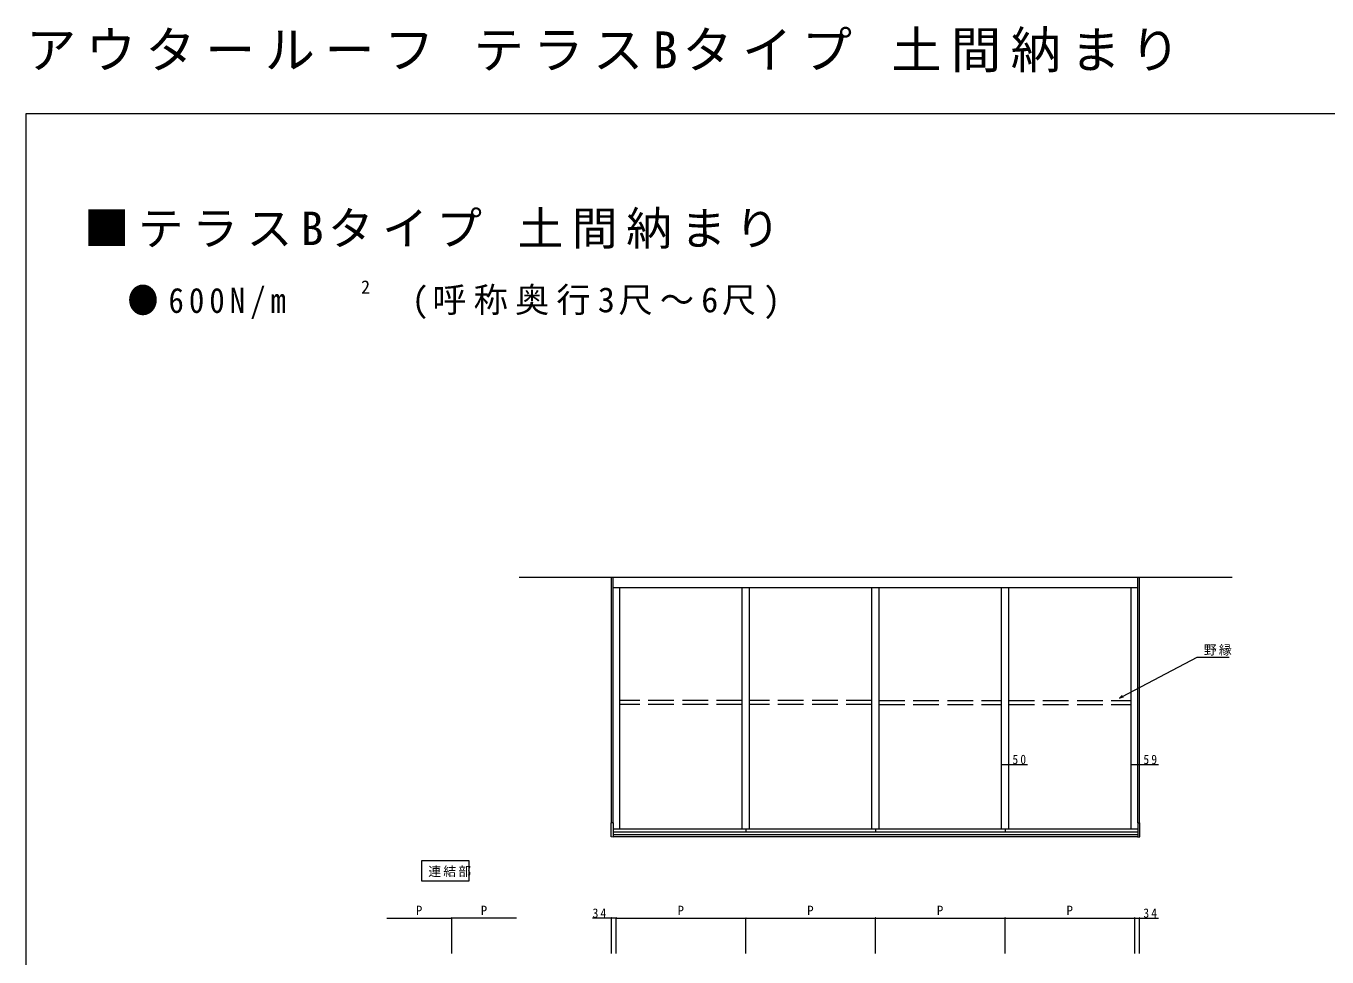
# Model space of a CAD drawing. Units: millimetres, scale not verified. Extents: x -7920 to 7920, y -12800 to 12773.
# Drawn here: x -7920 to 1211, y 6241 to 12773 of the extents above; entities that cross this region are included whole.
import ezdxf
from ezdxf.enums import TextEntityAlignment as Align

# ---------------------------------------------------------------- set-up
doc = ezdxf.new("R2010")
doc.units = ezdxf.units.MM
doc.header["$LTSCALE"] = 60
doc.linetypes.add('USER1', pattern=[4, 3, -1])
for name, color, linetype, lineweight in [('0-1_USER1', 7, 'Continuous', 18), ('0-2_YKK_ZWAK', 7, 'Continuous', 18), ('0-3_YKK_A1', 4, 'Continuous', 18), ('0-4_YKK_D', 6, 'Continuous', 18), ('0-5_YKK_Z1', 7, 'Continuous', 18)]:
    doc.layers.add(name, color=color, linetype=linetype, lineweight=lineweight)
doc.styles.add('ＭＳ ゴシック', font='')
doc.styles.get('ＭＳ ゴシック').set_extended_font_data('MS Gothic')

msp = doc.modelspace()

# ---------------------------------------------------------------- linework, layer by layer
at = {"layer": '0-1_USER1', "color": 3}
for p, q in [((-5141.47, 6918.2), (-4811.47, 6918.2)), ((-5141.47, 6774.2), (-5141.47, 6918.2)), ((-4811.47, 6918.2), (-4811.47, 6774.2)), ((-4811.47, 6774.2), (-5141.47, 6774.2))]:
    msp.add_line(p, q, dxfattribs=at)
at = {"layer": '0-2_YKK_ZWAK'}
for p, q in [((-7920, -12800), (-7920, 12160)), ((-7920, 12160), (7920, 12160))]:
    msp.add_line(p, q, dxfattribs=at)
at = {"layer": '0-3_YKK_A1'}
for p, q in [((-3811.82, 7181.63), (-3811.82, 8906.27)), ((-3799.32, 7181.88), (-3799.32, 8906.27)), ((-116.32, 7181.88), (-116.32, 8906.27)), ((-103.82, 7181.63), (-103.82, 8906.27)), ((-3799.32, 8833.43), (-116.32, 8833.43)), ((-3752.82, 7139.37), (-3752.82, 8833.43)), ((-2892.82, 7139.37), (-2892.82, 8833.43)), ((-2842.82, 7139.37), (-2842.82, 8833.43)), ((-1982.82, 7139.37), (-1982.82, 8833.43)), ((-1932.82, 7139.37), (-1932.82, 8833.43)), ((-1072.82, 7139.37), (-1072.82, 8833.43)), ((-1022.82, 7139.37), (-1022.82, 8833.43)), ((-162.82, 7139.37), (-162.82, 8833.43)), ((-3799.32, 7181.88), (-3799.32, 7441.22)), ((-162.82, 7139.37), (-162.82, 7441.22)), ((-116.32, 7181.88), (-116.32, 7441.22)), ((-103.82, 7181.63), (-103.82, 7441.22)), ((-3813.32, 7180.28), (-3813.32, 7181.3)), ((-3813.32, 7083.44), (-3813.32, 7180.28)), ((-3798.82, 7181.89), (-3813.03, 7181.6)), ((-3798.82, 7181.89), (-3798.82, 7180.78)), ((-3798.82, 7180.78), (-3798.82, 7180.43)), ((-3798.82, 7180.43), (-3798.82, 7082.52)), ((-3798.82, 7139.37), (-116.82, 7139.37)), ((-2867.82, 7139.37), (-2867.82, 7118.06)), ((-1957.82, 7139.37), (-1957.82, 7118.06)), ((-1047.82, 7139.37), (-1047.82, 7118.06)), ((-116.82, 7181.89), (-116.82, 7180.78)), ((-116.82, 7181.89), (-102.62, 7181.6)), ((-116.82, 7180.78), (-116.82, 7180.43)), ((-116.82, 7180.43), (-116.82, 7082.52)), ((-102.32, 7180.28), (-102.32, 7181.3)), ((-102.32, 7083.44), (-102.32, 7180.28)), ((-3798.82, 7082.27), (-3813.04, 7083.14)), ((-3798.82, 7118.06), (-116.82, 7118.06)), ((-3798.82, 7101.27), (-116.82, 7101.27)), ((-3798.82, 7087.27), (-116.82, 7087.27)), ((-3798.82, 7086.27), (-116.82, 7086.27)), ((-116.82, 7084.77), (-3798.82, 7084.77)), ((-3798.82, 7082.52), (-3798.82, 7082.27)), ((-116.82, 7082.27), (-102.61, 7083.14)), ((-116.82, 7082.52), (-116.82, 7082.27))]:
    msp.add_line(p, q, dxfattribs=at)
at = {"layer": '0-3_YKK_A1', "linetype": 'USER1'}
for p, q in [((-2892.82, 8040.55), (-3752.82, 8040.55)), ((-1982.82, 8040.55), (-2842.82, 8040.55)), ((-1932.82, 8040.55), (-1072.82, 8040.55)), ((-1022.82, 8040.55), (-162.82, 8040.55)), ((-2892.82, 8011.52), (-3752.82, 8011.52)), ((-1982.82, 8011.52), (-2842.82, 8011.52)), ((-1932.82, 8011.52), (-1072.82, 8011.52)), ((-1022.82, 8011.52), (-162.82, 8011.52))]:
    msp.add_line(p, q, dxfattribs=at)
at = {"layer": '0-3_YKK_A1'}
for centre, start, end in [((-3813.02, 7181.3), 91.15842, 180), ((-102.62, 7181.3), 0, 88.84158), ((-3813.02, 7083.44), 180, 266.5), ((-102.62, 7083.44), 273.5, 0)]:
    msp.add_arc(centre, 0.3, start, end, dxfattribs=at)
at = {"layer": '0-4_YKK_D'}
for p, q in [((-222.98, 8069.59), (299.74, 8345.25)), ((299.74, 8345.25), (525.24, 8345.25)), ((-245.54, 8057.69), (-226.17, 8075.63)), ((-245.54, 8057.69), (-222.98, 8069.59)), ((-219.79, 8063.54), (-245.54, 8057.69)), ((-1072.82, 7592.61), (-1022.82, 7592.61)), ((-1022.82, 7592.61), (-890.12, 7592.61)), ((-162.82, 7592.61), (-103.82, 7592.61)), ((-103.82, 7592.61), (28.88, 7592.61)), ((-5386.83, 6514.38), (-4931.83, 6514.38)), ((-4931.83, 6264.38), (-4931.83, 6515.38)), ((-4931.83, 6264.38), (-4931.83, 6515.38)), ((-4476.83, 6514.38), (-4931.83, 6514.38)), ((-3811.83, 6514.38), (-3944.13, 6514.38)), ((-3811.83, 6264.38), (-3811.83, 6515.38)), ((-3777.82, 6514.38), (-3811.83, 6514.38)), ((-3777.82, 6264.38), (-3777.82, 6515.38)), ((-3777.82, 6264.38), (-3777.82, 6515.38)), ((-3777.82, 6514.38), (-2867.82, 6514.38)), ((-2867.82, 6264.38), (-2867.82, 6515.38)), ((-2867.82, 6264.38), (-2867.82, 6515.38)), ((-2867.82, 6514.38), (-1957.82, 6514.38)), ((-1957.82, 6264.38), (-1957.82, 6515.38)), ((-1957.82, 6264.38), (-1957.82, 6515.38)), ((-1957.82, 6514.38), (-1047.82, 6514.38)), ((-1047.82, 6264.38), (-1047.82, 6515.38)), ((-1047.82, 6264.38), (-1047.82, 6515.38)), ((-1047.82, 6514.38), (-137.82, 6514.38)), ((-137.82, 6264.38), (-137.82, 6515.38)), ((-137.82, 6264.38), (-137.82, 6515.38)), ((-137.82, 6514.38), (-103.82, 6514.38)), ((-103.82, 6264.38), (-103.82, 6515.38)), ((-103.82, 6514.38), (28.48, 6514.38))]:
    msp.add_line(p, q, dxfattribs=at)
for centre in [(-1072.82, 7592.61), (-1022.82, 7592.61), (-162.82, 7592.61), (-103.82, 7592.61)]:
    msp.add_circle(centre, 0.3, dxfattribs=at)
for centre, start, end in [((-4931.83, 6514.38), 0, 180), ((-4931.83, 6514.38), 0, 180), ((-4931.83, 6514.38), 180, 0), ((-4931.83, 6514.38), 180, 0), ((-3811.83, 6514.38), 0, 180), ((-3811.83, 6514.38), 180, 0), ((-3777.82, 6514.38), 0, 180), ((-3777.82, 6514.38), 0, 180), ((-3777.82, 6514.38), 180, 0), ((-3777.82, 6514.38), 180, 0), ((-2867.82, 6514.38), 0, 180), ((-2867.82, 6514.38), 0, 180), ((-2867.82, 6514.38), 180, 0), ((-2867.82, 6514.38), 180, 0), ((-1957.82, 6514.38), 0, 180), ((-1957.82, 6514.38), 0, 180), ((-1957.82, 6514.38), 180, 0), ((-1957.82, 6514.38), 180, 0), ((-1047.82, 6514.38), 0, 180), ((-1047.82, 6514.38), 0, 180), ((-1047.82, 6514.38), 180, 0), ((-1047.82, 6514.38), 180, 0), ((-137.82, 6514.38), 0, 180), ((-137.82, 6514.38), 0, 180), ((-137.82, 6514.38), 180, 0), ((-137.82, 6514.38), 180, 0), ((-103.82, 6514.38), 0, 180), ((-103.82, 6514.38), 180, 0)]:
    msp.add_arc(centre, 1.59, start, end, dxfattribs=at)
at = {"layer": '0-5_YKK_Z1'}
msp.add_line((-4457.82, 8906.27), (545, 8906.27), dxfattribs=at)

# ---------------------------------------------------------------- texts
at = {"layer": '0-1_USER1', "style": 'ＭＳ ゴシック'}
msp.add_text('2', height=93.84, dxfattribs=at).set_placement((-5568.85, 10866.62), align=Align.BOTTOM_LEFT)
at = {"layer": '0-1_USER1', "attachment_point": 7, "style": 'ＭＳ ゴシック'}
for s, insert, char_height in [('\\T1.19;アウタールーフ\\~テラスBタイプ\\~土間納まり', (-7920, 12448), 258.1), ('\\T1.19;■テラスBタイプ\\~土間納まり', (-7514.35, 11209.9), 234.6), ('\\T1.33;\\W0.9;●600N/m', (-7207.31, 10717.27), 176), ('\\T1.21;(呼称奥行3尺～6尺)', (-5213.47, 10717.27), 176), ('\\T1.17;連結部', (-5096.47, 6801.2), 65.98)]:
    msp.add_mtext(s, dxfattribs=dict(at, insert=insert, char_height=char_height))
at = {"layer": '0-4_YKK_D', "color": 7, "style": 'ＭＳ ゴシック'}
for p in [(-5183.33, 6514.98), (-4728.33, 6514.98), (-3346.82, 6514.98), (-2436.82, 6514.98), (-1526.82, 6514.98), (-616.82, 6514.98)]:
    msp.add_text('P', height=65.98, dxfattribs=at).set_placement(p, align=Align.BOTTOM_LEFT)
at = {"layer": '0-4_YKK_D', "color": 7, "char_height": 65.98, "attachment_point": 7, "style": 'ＭＳ ゴシック'}
for s, insert in [('\\T1.17;野縁', (346.92, 8355.42)), ('\\T1.37;\\W0.9;50', (-996.52, 7593.41)), ('\\T1.37;\\W0.9;59', (-77.52, 7593.41)), ('\\T1.37;\\W0.9;34', (-3943.53, 6514.98)), ('\\T1.37;\\W0.9;34', (-77.72, 6514.98))]:
    msp.add_mtext(s, dxfattribs=dict(at, insert=insert))

doc.saveas('drawing.dxf')
